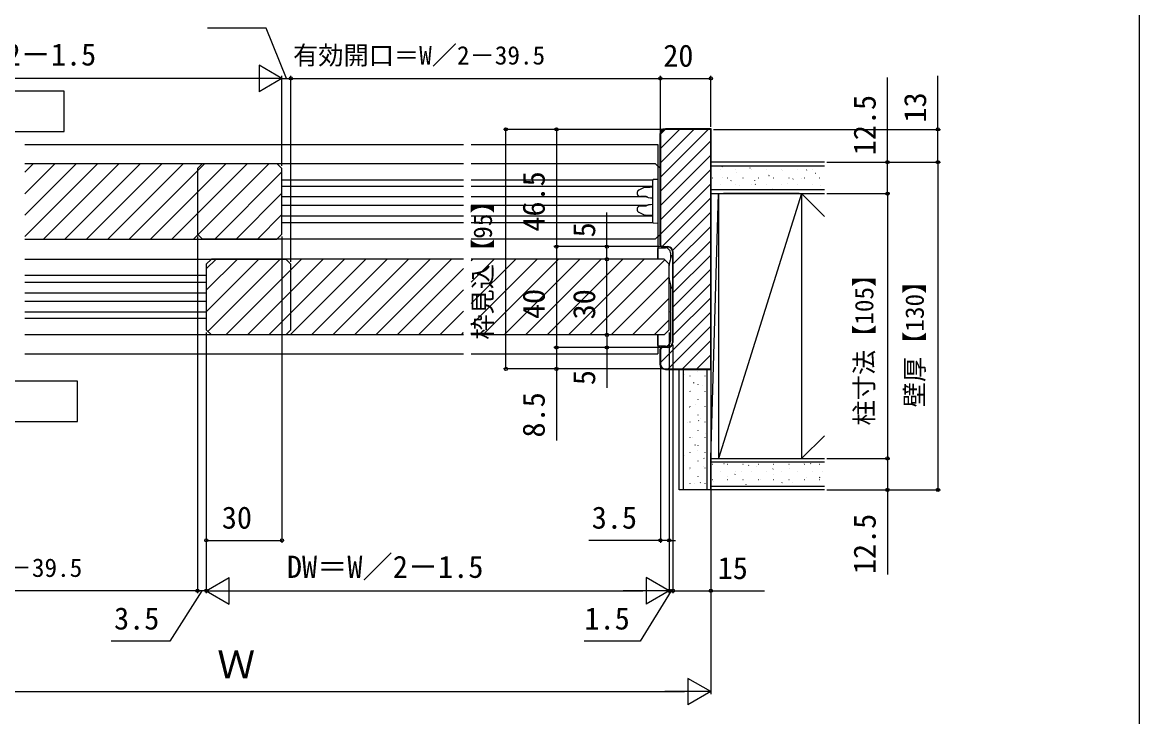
# Model space of a CAD drawing. Units: millimetres, scale not verified. Extents: x -525 to 525, y -783 to 779.
# Drawn here: x 82.1 to 525, y 181.8 to 457.1 of the extents above; entities that cross this region are included whole.
import ezdxf
from ezdxf.enums import TextEntityAlignment as Align

# ---------------------------------------------------------------- set-up
doc = ezdxf.new("R2010")
doc.units = ezdxf.units.MM
doc.header["$LTSCALE"] = 4
for name, color, linetype in [('0-2_USER1', 3, 'Continuous'), ('0-4_YKK_12', 2, 'Continuous'), ('0-5_YKK_13', 4, 'Continuous'), ('0-7_YKK_D', 6, 'Continuous'), ('0-8_YKK_ZWAK', 7, 'Continuous'), ('0-9_YSS_K', 3, 'Continuous'), ('0-A_YSS_KE', 3, 'Continuous')]:
    doc.layers.add(name, color=color, linetype=linetype)
doc.styles.add('ＭＳ ゴシック', font='')
doc.styles.get('ＭＳ ゴシック').set_extended_font_data('MS Gothic')

msp = doc.modelspace()

# ---------------------------------------------------------------- linework, layer by layer
at = {"layer": '0-2_USER1'}
for points in [[(98.71, 413.907), (98.71, 429.907), (49.415, 429.907), (49.415, 413.907)], [(103.948, 298.874), (103.948, 314.874), (39.177, 314.874), (39.177, 298.874)]]:
    msp.add_lwpolyline(points, close=True, dxfattribs=at)
at = {"layer": '0-4_YKK_12'}
for p, q in [((82.991, 408.7), (257.009, 408.7)), ((260.009, 408.7), (334, 408.7)), ((334, 408.7), (334, 363.2)), ((82.991, 401.2), (183, 401.2)), ((82.991, 397.66), (86.53, 401.2)), ((82.991, 389.175), (95.016, 401.2)), ((82.991, 380.69), (103.501, 401.2)), ((82.991, 372.204), (111.986, 401.2)), ((90.471, 371.2), (120.471, 401.2)), ((98.957, 371.2), (128.957, 401.2)), ((107.442, 371.2), (137.442, 401.2)), ((115.927, 371.2), (145.927, 401.2)), ((124.413, 371.2), (154.413, 401.2)), ((132.898, 371.2), (162.898, 401.2)), ((141.383, 371.2), (171.383, 401.2)), ((149.868, 371.2), (179.868, 401.2)), ((151.5, 399.2), (153.5, 401.2)), ((151.5, 399.2), (151.5, 373.2)), ((153.5, 401.2), (257.009, 401.2)), ((183, 401.2), (185, 399.2)), ((185, 373.2), (185, 399.2)), ((260.009, 401.2), (333, 401.2)), ((333, 401.2), (335, 399.2)), ((335, 373.2), (335, 399.2)), ((158.354, 371.2), (185, 397.846)), ((185, 394.7), (257.009, 394.7)), ((260.009, 394.7), (332.019, 394.7)), ((257.009, 392.1), (185, 392.1)), ((332, 392.1), (260.009, 392.1)), ((166.839, 371.2), (185, 389.361)), ((257.009, 387.9), (185, 387.9)), ((329.788, 387.9), (260.009, 387.9)), ((257.009, 384.5), (185, 384.5)), ((329.785, 384.5), (260.009, 384.5)), ((175.324, 371.2), (185, 380.876)), ((257.009, 380.3), (185, 380.3)), ((185, 377.7), (257.009, 377.7)), ((332, 380.3), (260.009, 380.3)), ((260.009, 377.7), (332.019, 377.7)), ((153.5, 371.2), (151.5, 373.2)), ((185, 373.2), (183, 371.2)), ((333, 371.2), (335, 373.2)), ((82.991, 371.2), (183, 371.2)), ((257.009, 371.2), (153.5, 371.2)), ((333, 371.2), (260.009, 371.2)), ((82.991, 363.2), (186.5, 363.2)), ((155, 361.2), (157, 363.2)), ((155, 359.361), (158.839, 363.2)), ((155, 350.876), (167.324, 363.2)), ((155, 342.39), (175.81, 363.2)), ((155, 361.2), (155, 335.2)), ((155.647, 334.553), (184.295, 363.2)), ((257.009, 363.2), (157, 363.2)), ((162.78, 333.2), (192.78, 363.2)), ((171.265, 333.2), (201.265, 363.2)), ((179.751, 333.2), (209.751, 363.2)), ((186.5, 363.2), (188.5, 361.2)), ((188.236, 333.2), (218.236, 363.2)), ((188.5, 335.2), (188.5, 361.2)), ((196.721, 333.2), (226.721, 363.2)), ((205.206, 333.2), (235.206, 363.2)), ((213.692, 333.2), (243.692, 363.2)), ((222.177, 333.2), (252.177, 363.2)), ((230.662, 333.2), (257.009, 359.547)), ((336.5, 363.2), (260.009, 363.2)), ((260.009, 362.547), (260.662, 363.2)), ((260.009, 354.062), (269.148, 363.2)), ((260.009, 345.577), (277.633, 363.2)), ((260.009, 337.091), (286.118, 363.2)), ((264.603, 333.2), (294.603, 363.2)), ((273.089, 333.2), (303.089, 363.2)), ((281.574, 333.2), (311.574, 363.2)), ((290.059, 333.2), (320.059, 363.2)), ((298.545, 333.2), (328.545, 363.2)), ((307.03, 333.2), (336.765, 362.935)), ((336.5, 363.2), (338.5, 361.2)), ((338.5, 335.2), (338.5, 361.2)), ((155, 356.7), (82.991, 356.7)), ((315.515, 333.2), (338.5, 356.185)), ((82.991, 354.1), (155, 354.1)), ((239.148, 333.2), (257.009, 351.062)), ((82.991, 349.9), (155, 349.9)), ((82.991, 346.5), (155, 346.5)), ((324, 333.2), (338.5, 347.7)), ((82.991, 342.3), (155, 342.3)), ((247.633, 333.2), (257.009, 342.577)), ((155, 339.7), (82.991, 339.7)), ((332.486, 333.2), (338.5, 339.214)), ((186.5, 333.2), (82.991, 333.2)), ((157, 333.2), (155, 335.2)), ((257.009, 333.2), (157, 333.2)), ((188.5, 335.2), (186.5, 333.2)), ((256.118, 333.2), (257.009, 334.091)), ((336.5, 333.2), (260.009, 333.2)), ((334, 333.2), (334, 325.7)), ((336.5, 333.2), (338.5, 335.2)), ((82.991, 325.7), (257.009, 325.7)), ((260.009, 325.7), (334, 325.7))]:
    msp.add_line(p, q, dxfattribs=at)
at = {"layer": '0-5_YKK_13'}
for p, q in [((332, 393.897), (332, 394.596)), ((328.255, 391.512), (326.42, 390.576)), ((329.043, 391.72), (330.87, 391.831)), ((330.87, 391.831), (332, 391.9)), ((332, 378.504), (332, 393.897)), ((325.838, 389.739), (325.838, 389.103)), ((329.373, 388.046), (327.148, 388.085)), ((325.838, 383.298), (325.838, 382.662)), ((326.42, 381.825), (328.255, 380.889)), ((327.148, 384.316), (329.371, 384.355)), ((330.87, 380.57), (329.043, 380.681)), ((332, 380.5), (330.87, 380.57)), ((332, 377.805), (332, 378.504)), ((334, 377.4), (332.282, 377.506)), ((334, 378.399), (334, 377.4)), ((334, 367.368), (334, 367.4)), ((334, 363.2), (334, 367.368)), ((339.8, 364.6), (339.52, 364.6)), ((339.8, 364.6), (339.8, 351.8)), ((338.978, 352.909), (338.978, 342.462)), ((339.52, 351.8), (339.8, 351.8)), ((339, 342.244), (338.978, 342.462)), ((334, 329.032), (334, 333.2)), ((334, 329), (334, 329.032))]:
    msp.add_line(p, q, dxfattribs=at)
for points in [[(332.282, 394.895), (334, 395), (334, 394.002), (334, 391.693), (334, 380.708), (334, 378.399)], [(326.42, 390.576), (326.321, 390.521), (326.227, 390.456), (326.138, 390.382), (326.056, 390.297), (325.983, 390.202), (325.922, 390.097), (325.876, 389.983), (325.847, 389.863), (325.838, 389.739)], [(329.043, 391.72), (328.882, 391.704), (328.721, 391.675), (328.563, 391.635), (328.407, 391.581), (328.255, 391.512)], [(325.838, 389.103), (325.85, 388.962), (325.887, 388.827), (325.945, 388.701), (326.021, 388.587), (326.11, 388.486), (326.208, 388.398), (326.315, 388.322), (326.426, 388.259), (326.542, 388.206), (326.66, 388.163), (326.781, 388.131), (326.902, 388.107), (327.025, 388.091), (327.148, 388.085)], [(329.363, 388.049), (329.563, 387.986), (329.761, 387.911), (329.955, 387.825), (330.145, 387.726)], [(330.259, 387.689), (331.129, 387.591), (331.999, 387.484)], [(327.148, 384.316), (327.016, 384.309), (326.884, 384.291), (326.753, 384.264), (326.624, 384.226), (326.497, 384.176), (326.374, 384.114), (326.257, 384.04), (326.147, 383.951), (326.047, 383.847), (325.961, 383.728), (325.895, 383.594), (325.852, 383.449), (325.838, 383.298)], [(325.838, 382.662), (325.847, 382.538), (325.876, 382.418), (325.922, 382.304), (325.983, 382.199), (326.056, 382.104), (326.138, 382.019), (326.227, 381.945), (326.321, 381.88), (326.42, 381.825)], [(330.145, 384.675), (329.955, 384.576), (329.761, 384.49), (329.563, 384.415), (329.363, 384.352)], [(332, 384.917), (331.13, 384.811), (330.259, 384.713)], [(328.255, 380.889), (328.407, 380.82), (328.563, 380.766), (328.721, 380.725), (328.882, 380.697), (329.043, 380.681)], [(334.3, 367.7), (337, 367.7), (337, 367.7)], [(339, 365.7), (339, 365.7), (339, 363.574)], [(339, 342.244), (339, 330.7), (339, 330.7)], [(337, 328.7), (337, 328.7), (334.3, 328.7)]]:
    msp.add_lwpolyline(points, dxfattribs=at)
for centre, radius, start, end in [((332.3, 394.596), 0.3, 93.5, 180), ((330.292, 387.988), 0.3, 240.72272, 263.63084), ((330.292, 384.413), 0.3, 96.36916, 119.27728), ((332.3, 377.805), 0.3, 180, 266.5), ((334.3, 367.4), 0.3, 90, 174.88985), ((337, 365.7), 2, 0.00218, 89.99782), ((359.28, 358.2), 20.98, 162.8442, 197.1558), ((339.52, 364.3), 0.3, 90, 162.8442), ((339.52, 352.1), 0.3, 197.1558, 270), ((334.3, 329), 0.3, 185.11015, 270), ((337, 330.7), 2, 270.00218, 359.99782)]:
    msp.add_arc(centre, radius, start, end, dxfattribs=at)
for centre, major_axis, start_param, end_param in [((334.3, 367.403), (-0.212, -0.214), 5.4085981, 5.4977871), ((334.3, 328.997), (0.212, -0.214), 3.9269908, 4.0161798)]:
    msp.add_ellipse(centre, major_axis=major_axis, ratio=0.991311, start_param=start_param, end_param=end_param, dxfattribs=at)
at = {"layer": '0-7_YKK_D'}
for p, q in [((185, 434.9), (175.907, 440.15)), ((175.907, 440.15), (175.907, 429.65)), ((174.5, 434.9), (12, 434.9)), ((185, 434.9), (166.813, 434.9)), ((185, 434.9), (175.907, 429.65)), ((185, 434.9), (182.45, 434.9)), ((185, 400.2), (185, 435.9)), ((185, 400.2), (185, 435.9)), ((185, 434.9), (188.5, 434.9)), ((185, 434.9), (188.5, 434.9)), ((188.5, 362.2), (188.5, 435.9)), ((188.5, 362.2), (188.5, 435.9)), ((188.5, 434.9), (191.05, 434.9)), ((188.5, 434.9), (335, 434.9)), ((335, 413.7), (335, 435.9)), ((335, 413.7), (335, 435.9)), ((335, 434.9), (355, 434.9)), ((355, 415.7), (355, 435.9)), ((336, 414.7), (272.8, 414.7)), ((273.8, 319.7), (273.8, 414.7)), ((336, 414.7), (292.8, 414.7)), ((293.8, 414.7), (293.8, 368.2)), ((356, 414.7), (446, 414.7)), ((401, 401.7), (446, 401.7)), ((401, 401.7), (446, 401.7)), ((401, 401.7), (426, 401.7)), ((445, 401.7), (445, 271.7)), ((401, 389.2), (426, 389.2)), ((401, 389.2), (426, 389.2)), ((425, 389.2), (425, 284.2)), ((151.5, 372.2), (151.5, 230.7)), ((151.5, 372.2), (151.5, 230.7)), ((185, 372.2), (185, 250.7)), ((335, 368.2), (292.8, 368.2)), ((335, 368.2), (292.8, 368.2)), ((293.8, 368.2), (293.8, 328.2)), ((335, 368.2), (312.8, 368.2)), ((313.8, 333.2), (313.8, 363.2)), ((155, 334.2), (155, 250.7)), ((155, 334.2), (155, 230.7)), ((155, 334.2), (155, 230.7)), ((338.5, 334.2), (338.5, 250.7)), ((338.5, 334.2), (338.5, 230.7)), ((338.5, 334.2), (338.5, 230.7)), ((335, 328.2), (292.8, 328.2)), ((335, 328.2), (292.8, 328.2)), ((335, 328.2), (312.8, 328.2)), ((340, 329.2), (340, 230.7)), ((340, 329.2), (340, 230.7)), ((336, 319.7), (272.8, 319.7)), ((336, 319.7), (292.8, 319.7)), ((335, 320.7), (335, 250.7)), ((355, 318.7), (355, 230.7)), ((355, 318.7), (355, 190.7)), ((401, 284.2), (426, 284.2)), ((401, 284.2), (426, 284.2)), ((401, 271.7), (446, 271.7)), ((401, 271.7), (426, 271.7)), ((155, 251.7), (185, 251.7)), ((335, 251.7), (306.673, 251.7)), ((338.5, 251.7), (335, 251.7)), ((338.5, 251.7), (341.05, 251.7)), ((155, 231.7), (164.093, 236.95)), ((164.093, 226.45), (164.093, 236.95)), ((338.5, 231.7), (329.407, 236.95)), ((329.407, 236.95), (329.407, 226.45)), ((151.5, 231.7), (5, 231.7)), ((151.5, 231.7), (148.95, 231.7)), ((155, 231.7), (151.5, 231.7)), ((155, 231.7), (151.5, 231.7)), ((155, 231.7), (157.55, 231.7)), ((155, 231.7), (164.093, 226.45)), ((155, 231.7), (173.187, 231.7)), ((165.5, 231.7), (328, 231.7)), ((338.5, 231.7), (320.313, 231.7)), ((338.5, 231.7), (329.407, 226.45)), ((338.5, 231.7), (335.95, 231.7)), ((340, 231.7), (338.5, 231.7)), ((340, 231.7), (338.5, 231.7)), ((340, 231.7), (342.55, 231.7)), ((355, 191.7), (345.907, 196.95)), ((345.907, 196.95), (345.907, 186.45)), ((-4.5, 191.7), (344.5, 191.7)), ((355, 191.7), (336.813, 191.7)), ((355, 191.7), (345.907, 186.45))]:
    msp.add_line(p, q, dxfattribs=at)
for points in [[(186.75, 434.9), (178.758, 454.9), (155.53, 454.9)], [(425, 389.2), (425, 401.7), (425, 435.25)], [(445, 401.7), (445, 414.7), (445, 435.977)], [(313.8, 363.2), (313.8, 368.2), (313.8, 381.705)], [(313.8, 333.2), (313.8, 328.2), (313.8, 312.145)], [(293.8, 328.2), (293.8, 319.7), (293.8, 291.305)], [(425, 284.2), (425, 271.7), (425, 238.15)], [(153.25, 231.7), (140.531, 211.7), (117.304, 211.7)], [(339.25, 231.7), (327.039, 211.7), (304.766, 211.7)], [(340, 231.7), (355, 231.7), (376.277, 231.7)]]:
    msp.add_lwpolyline(points, dxfattribs=at)
for centre in [(188.5, 434.9), (188.5, 434.9), (335, 434.9), (335, 434.9), (355, 434.9), (273.8, 414.7), (293.8, 414.7), (445, 414.7), (425, 401.7), (445, 401.7), (445, 401.7), (425, 389.2), (425, 389.2), (293.8, 368.2), (293.8, 368.2), (313.8, 368.2), (313.8, 363.2), (313.8, 363.2), (313.8, 333.2), (313.8, 333.2), (293.8, 328.2), (293.8, 328.2), (313.8, 328.2), (273.8, 319.7), (293.8, 319.7), (425, 284.2), (425, 284.2), (425, 271.7), (445, 271.7), (155, 251.7), (185, 251.7), (335, 251.7), (338.5, 251.7), (151.5, 231.7), (151.5, 231.7), (155, 231.7), (338.5, 231.7), (340, 231.7), (340, 231.7), (355, 231.7)]:
    msp.add_circle(centre, 0.637, dxfattribs=at)
at = {"layer": '0-8_YKK_ZWAK'}
msp.add_lwpolyline([(-525, -783.3), (525, -783.3), (525, 746.7)], dxfattribs=at)
at = {"layer": '0-9_YSS_K'}
for p, q in [((335, 407.097), (342.603, 414.7)), ((335, 401.44), (348.26, 414.7)), ((335, 395.783), (353.917, 414.7)), ((335.001, 412.754), (336.946, 414.699)), ((335, 390.126), (355, 410.126)), ((335, 384.469), (355, 404.469)), ((335, 378.812), (355, 398.812)), ((355, 400.2), (400, 400.2)), ((358.775, 398.709), (358.875, 398.709)), ((359.34, 399.801), (359.507, 399.911)), ((364.855, 398.709), (364.955, 398.709)), ((370.522, 399.473), (370.541, 399.48)), ((370.935, 398.709), (371.035, 398.709)), ((377.015, 398.709), (377.115, 398.709)), ((383.095, 398.709), (383.195, 398.709)), ((389.175, 398.709), (389.275, 398.709)), ((395.255, 398.709), (395.355, 398.709)), ((355.545, 395.479), (355.645, 395.479)), ((359.456, 395.554), (359.475, 395.561)), ((361.625, 395.479), (361.725, 395.479)), ((362.95, 394.354), (363.117, 394.465)), ((365.036, 397.531), (365.055, 397.537)), ((367.705, 395.479), (367.805, 395.479)), ((372.474, 394.483), (372.493, 394.489)), ((373.785, 395.479), (373.885, 395.479)), ((377.934, 396.436), (378.1, 396.547)), ((378.055, 396.459), (378.074, 396.465)), ((379.865, 395.479), (379.965, 395.479)), ((383.541, 398.402), (383.56, 398.408)), ((385.945, 395.479), (386.045, 395.479)), ((387.539, 394.958), (387.706, 395.069)), ((391.073, 395.387), (391.092, 395.394)), ((392.025, 395.479), (392.125, 395.479)), ((392.918, 398.518), (393.084, 398.629)), ((396.559, 397.33), (396.578, 397.336)), ((398.105, 395.479), (398.205, 395.479)), ((335, 373.155), (355, 393.155)), ((400, 390.7), (355, 390.7)), ((357.571, 390.794), (357.738, 390.905)), ((358.775, 392.729), (358.875, 392.729)), ((364.855, 392.729), (364.955, 392.729)), ((366.234, 392.273), (366.253, 392.28)), ((370.935, 392.729), (371.035, 392.729)), ((372.555, 392.876), (372.722, 392.987)), ((377.015, 392.729), (377.115, 392.729)), ((379.253, 391.201), (379.271, 391.208)), ((383.095, 392.729), (383.195, 392.729)), ((385.493, 393.411), (385.512, 393.418)), ((389.175, 392.729), (389.275, 392.729)), ((395.255, 392.729), (395.355, 392.729)), ((398.511, 392.339), (398.53, 392.346)), ((335.737, 368.235), (355, 387.499)), ((355, 389.2), (400, 389.2)), ((355, 389.2), (355, 284.2)), ((355, 284.2), (358, 389.2)), ((391, 389.2), (358, 284.2)), ((358, 389.2), (358, 284.2)), ((390, 389.2), (360, 389.2)), ((391, 389.2), (391, 284.2)), ((400, 380.2), (391, 389.2)), ((339.92, 366.761), (355, 381.842)), ((340, 361.185), (355, 376.185)), ((340, 355.528), (355, 370.528)), ((340, 349.871), (355, 364.871)), ((340, 344.214), (355, 359.214)), ((340, 338.557), (355, 353.557)), ((340, 332.901), (355, 347.901)), ((335, 322.244), (355, 342.244)), ((338.113, 319.7), (355, 336.587)), ((343.77, 319.7), (355, 330.93)), ((349.427, 319.7), (355, 325.273)), ((344, 319.7), (344, 271.7)), ((344.511, 319.624), (344.622, 319.457)), ((349.909, 319.7), (349.909, 319.645)), ((353.5, 271.7), (353.5, 319.7)), ((344.649, 317.525), (344.656, 317.506)), ((346.679, 316.895), (346.679, 316.795)), ((349.907, 318.723), (349.914, 318.704)), ((352.659, 316.895), (352.659, 316.795)), ((346.679, 310.815), (346.679, 310.715)), ((346.859, 311.284), (346.866, 311.266)), ((348.071, 314.246), (348.182, 314.079)), ((349.909, 313.665), (349.909, 313.565)), ((351.85, 313.236), (351.856, 313.218)), ((352.659, 310.815), (352.659, 310.715)), ((348.835, 305.704), (348.842, 305.685)), ((349.909, 307.585), (349.909, 307.485)), ((346.593, 304.64), (346.704, 304.473)), ((346.679, 304.735), (346.679, 304.635)), ((349.909, 301.505), (349.909, 301.405)), ((352.659, 304.735), (352.659, 304.635)), ((345.787, 298.266), (345.794, 298.247)), ((346.679, 298.655), (346.679, 298.555)), ((350.153, 299.262), (350.264, 299.095)), ((350.778, 300.218), (350.785, 300.199)), ((352.659, 298.655), (352.659, 298.555)), ((346.679, 292.575), (346.679, 292.475)), ((347.763, 292.686), (347.77, 292.667)), ((349.909, 295.425), (349.909, 295.325)), ((352.659, 292.575), (352.659, 292.475)), ((352.988, 293.978), (352.994, 293.959)), ((400, 293.2), (391, 284.2)), ((348.675, 289.656), (348.786, 289.49)), ((349.909, 289.345), (349.909, 289.245)), ((344.715, 285.247), (344.722, 285.229)), ((346.679, 286.495), (346.679, 286.395)), ((349.706, 287.199), (349.713, 287.181)), ((352.235, 284.278), (352.346, 284.111)), ((352.659, 286.495), (352.659, 286.395)), ((355, 284.2), (400, 284.2)), ((355, 271.7), (355, 284.2)), ((360, 284.2), (390, 284.2)), ((346.679, 280.415), (346.679, 280.315)), ((346.692, 279.667), (346.698, 279.648)), ((349.909, 283.265), (349.909, 283.165)), ((351.916, 280.959), (351.923, 280.94)), ((352.659, 280.415), (352.659, 280.315)), ((400, 282.7), (355, 282.7)), ((355, 279.394), (355.105, 279.464)), ((355.545, 281.859), (355.645, 281.859)), ((358.775, 279.109), (358.875, 279.109)), ((360.222, 282.188), (360.241, 282.194)), ((361.625, 281.859), (361.725, 281.859)), ((364.855, 279.109), (364.955, 279.109)), ((367.705, 281.859), (367.805, 281.859)), ((369.922, 281.435), (370.089, 281.546)), ((370.935, 279.109), (371.035, 279.109)), ((373.241, 281.116), (373.26, 281.123)), ((373.785, 281.859), (373.885, 281.859)), ((377.015, 279.109), (377.115, 279.109)), ((379.528, 279.957), (379.694, 280.068)), ((379.865, 281.859), (379.965, 281.859)), ((383.095, 279.109), (383.195, 279.109)), ((385.945, 281.859), (386.045, 281.859)), ((386.259, 280.044), (386.278, 280.051)), ((389.175, 279.109), (389.275, 279.109)), ((391.84, 282.02), (391.859, 282.027)), ((392.025, 281.859), (392.125, 281.859)), ((394.511, 282.039), (394.678, 282.15)), ((395.255, 279.109), (395.355, 279.109)), ((398.105, 281.859), (398.205, 281.859)), ((349.909, 277.185), (349.909, 277.085)), ((350.757, 274.672), (350.868, 274.506)), ((355.545, 275.879), (355.645, 275.879)), ((355.934, 274.987), (355.953, 274.994)), ((361.514, 276.963), (361.533, 276.97)), ((361.625, 275.879), (361.725, 275.879)), ((364.544, 277.875), (364.71, 277.986)), ((367.001, 278.906), (367.019, 278.913)), ((367.705, 275.879), (367.805, 275.879)), ((373.785, 275.879), (373.885, 275.879)), ((374.533, 275.892), (374.552, 275.898)), ((379.865, 275.879), (379.965, 275.879)), ((380.019, 277.834), (380.038, 277.841)), ((383.137, 274.511), (383.304, 274.621)), ((385.945, 275.879), (386.045, 275.879)), ((387.551, 274.82), (387.57, 274.826)), ((392.025, 275.879), (392.125, 275.879)), ((393.038, 276.763), (393.056, 276.769)), ((398.105, 275.879), (398.205, 275.879)), ((398.121, 276.593), (398.288, 276.703)), ((399.278, 278.972), (399.297, 278.979)), ((400, 271.7), (342.5, 271.7)), ((346.679, 274.335), (346.679, 274.235)), ((348.634, 274.181), (348.641, 274.162)), ((352.659, 274.335), (352.659, 274.235)), ((355, 273.2), (400, 273.2)), ((368.953, 273.915), (368.971, 273.922))]:
    msp.add_line(p, q, dxfattribs=at)
for points in [[(400, 401.7), (355, 401.7), (355, 389.2)], [(342.5, 271.7), (342.5, 319.7), (355, 319.7)]]:
    msp.add_lwpolyline(points, dxfattribs=at)
at = {"layer": '0-A_YSS_KE'}
for p, q in [((334.8, 412.7), (334.8, 369.2)), ((335, 412.7), (335, 369.2)), ((336, 368.2), (338, 368.2)), ((336, 368), (338, 368)), ((339.8, 366.2), (339.8, 330.2)), ((340, 366.2), (340, 330.2)), ((338, 328.4), (336, 328.4)), ((338, 328.2), (336, 328.2)), ((334.8, 327.2), (334.8, 321.7)), ((335, 327.2), (335, 321.7))]:
    msp.add_line(p, q, dxfattribs=at)
for points in [[(355, 389.9), (355.2, 389.9), (355.2, 414.9), (337, 414.9)], [(337, 319.7), (355, 319.7), (355, 321.7), (355, 412.7), (355, 414.7), (337, 414.7)], [(337, 319.5), (355.2, 319.5), (355.2, 344.5), (355, 344.5)]]:
    msp.add_lwpolyline(points, dxfattribs=at)
for centre, radius, start, end in [((337, 412.7), 2.2, 90, 180), ((337, 412.7), 2, 90, 180), ((336, 369.2), 1.2, 180, 270), ((336, 369.2), 1, 180, 270), ((338, 366.2), 2, 0, 90), ((338, 366.2), 1.8, 360, 90), ((336, 327.2), 1.2, 90, 180), ((336, 327.2), 1, 90, 180), ((338, 330.2), 2, 270, 0), ((338, 330.2), 1.8, 270, 0), ((337, 321.7), 2.2, 180, 270), ((337, 321.7), 2, 180, 270)]:
    msp.add_arc(centre, radius, start, end, dxfattribs=at)

# ---------------------------------------------------------------- texts
at = {"layer": '0-7_YKK_D', "style": 'ＭＳ ゴシック'}
for s, height, p in [('DW＝W／2－1.5', 8.798, (33.455, 437.377)), ('有効開口＝W／2－39.5', 7.331, (189.392, 438.207)), ('20', 8.798, (336.136, 436.9)), ('30', 8.798, (161.136, 253.7)), ('3.5', 8.798, (307.786, 253.7)), ('有効開口＝W／2－39.5', 7.331, (5.892, 235.007)), ('DW＝W／2－1.5', 8.798, (186.955, 234.177)), ('15', 8.798, (357.709, 233.7)), ('3.5', 8.798, (118.418, 213.7)), ('1.5', 8.798, (304.925, 213.7)), ('Ｗ', 11, (159.347, 193.7))]:
    msp.add_text(s, height=height, dxfattribs=at).set_placement(p, align=Align.BOTTOM_LEFT)
for s, height, p in [('12.5', 8.798, (423, 404.409)), ('13', 8.798, (443, 417.409)), ('46.5', 8.798, (291.8, 374.136)), ('枠見込【95】', 7.331, (270.436, 331.319)), ('5', 8.798, (311.8, 371.864)), ('柱寸法【105】', 7.331, (421.636, 297.24)), ('40', 8.798, (291.8, 339.473)), ('30', 8.798, (311.8, 339.336)), ('壁厚【130】', 7.331, (441.636, 304.484)), ('5', 8.798, (311.8, 313.259)), ('8.5', 8.798, (291.8, 292.486)), ('12.5', 8.798, (423, 238.309))]:
    msp.add_text(s, height=height, rotation=90, dxfattribs=at).set_placement(p, align=Align.BOTTOM_LEFT)

doc.saveas('drawing.dxf')
